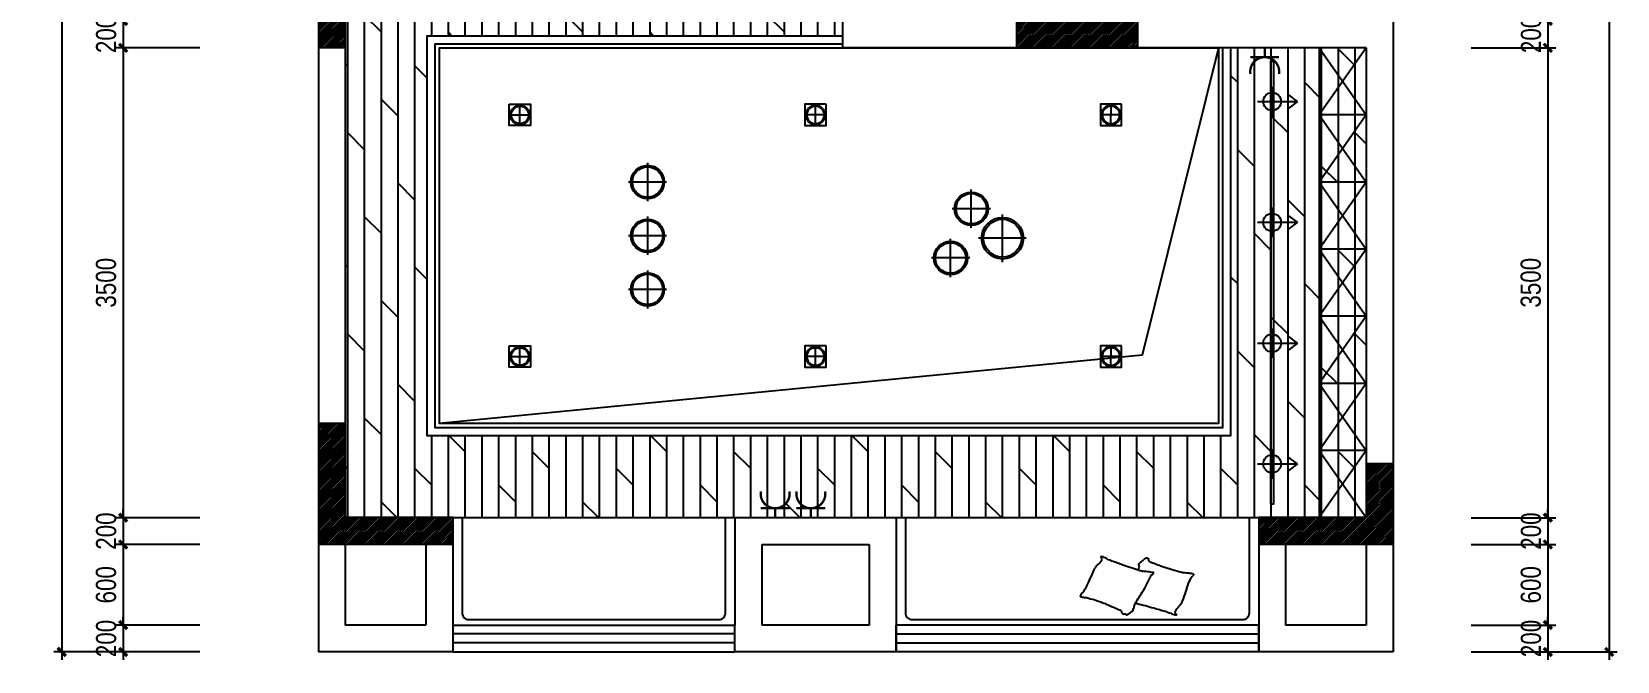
# Model space of a CAD drawing. Extents: x 160245 to 405305, y -111140 to 232735.
# Drawn here: x 268272 to 280076, y -54061 to -49371 of the extents above; entities that cross this region are included whole.
import ezdxf

# ---------------------------------------------------------------- set-up
doc = ezdxf.new("R2010")
doc.units = 0
doc.header["$LTSCALE"] = 10
doc.header["$MEASUREMENT"] = 0
doc.linetypes.add('DASH', pattern=[0.35, 0.25, -0.1])
doc.layers.get('Defpoints').update_dxf_attribs({"color": 229})
for name, color, linetype in [('C-ceiling 天花', 153, 'Continuous'), ('C-Light 灯具', 107, 'Continuous'), ('P-floorpat地面', 8, 'Continuous'), ('P-Furniture 家具', 153, 'Continuous'), ('P-Make furniture 固定制作', 154, 'Continuous'), ('P-O wall 原始墙体', 245, 'Continuous'), ('P-o 原建筑尺寸', 8, 'Continuous'), ('P-Stair 楼梯（原建筑设备）', 159, 'Continuous'), ('P-window 窗', 107, 'Continuous'), ('插座说明', 2, 'Continuous')]:
    doc.layers.add(name, color=color, linetype=linetype)
doc.styles.add('PDC DIM', font='PMingLiU-ExtB.ttf', dxfattribs={"width": 0.85})
doc.dimstyles.new('PDC-A2', dxfattribs={"dimscale": 0, "dimtxt": 2.5, "dimasz": 1, "dimexe": 1, "dimexo": 1, "dimgap": 0.7, "dimtad": 1, "dimdec": 0, "dimtxsty": 'PDC DIM', "dimblk": 'ARCHTICK', "dimcen": 1, "dimdle": 1, "dimclrd": 8, "dimclre": 8, "dimclrt": 9, "dimadec": 0, "dimazin": 0, "dimtfac": 1, "dimtdec": 0, "dimtix": 1, "dimtmove": 2, "dimatfit": 3, "dimldrblk": 'PDC A2 T R', "dimfxl": 10, "dimfxlon": 1, "dimarcsym": 0})
pattern_1 = [(45, (59491.276, 0), (-8.83883476, 8.83883476), [])]

# ---------------------------------------------------------------- blocks, each defined once
blk = doc.blocks.new('$WINLIB2D$00000001')
at = {"color": 0}
for points in [[(-0.5, 0.5), (-0.5, -0.5)], [(-0.5, 0.5), (0.5, 0.5)], [(0.5, -0.5), (0.5, 0.5)], [(0.5, 0.1667), (-0.5, 0.1667)], [(0.5, -0.1667), (-0.5, -0.1667)], [(-0.5, -0.5), (0.5, -0.5)]]:
    blk.add_lwpolyline(points, dxfattribs=at)
blk = doc.blocks.new('_ArchTick')
at = {"color": 0, "linetype": 'ByBlock', "const_width": 0.4}
blk.add_lwpolyline([(-0.5, -0.5), (0.5, 0.5)], dxfattribs=at)
blk = doc.blocks.new('*D1119')
at = {"layer": 'Defpoints', "color": 0, "transparency": 16777216}
for p in [(269583, -49291), (268953, -49491), (269583, -49491)]:
    blk.add_point(p, dxfattribs=at)
at = {"layer": 'P-o 原建筑尺寸', "color": 8, "lineweight": -2, "transparency": 16777216}
for p, q in [((269523, -49291), (268893, -49291)), ((268953, -49291), (268953, -49231)), ((268953, -49291), (268953, -49491)), ((269523, -49491), (268893, -49491)), ((268953, -49491), (268953, -49551))]:
    blk.add_line(p, q, dxfattribs=at)
at = {"layer": 'P-o 原建筑尺寸', "color": 8, "lineweight": -2, "transparency": 16777216, "xscale": 60, "yscale": 60, "zscale": 60}
for p, rotation in [((268953, -49291), 270), ((268953, -49491), 90)]:
    blk.add_blockref('_ArchTick', p, dxfattribs=dict(at, rotation=rotation))
at = {"layer": 'P-o 原建筑尺寸', "color": 9, "transparency": 16777216, "insert": (268827, -49391), "char_height": 150, "attachment_point": 5, "rotation": 90, "style": 'PDC DIM'}
blk.add_mtext('200', dxfattribs=at)
blk = doc.blocks.new('PDC A2 T R')
at = {"color": 0, "linetype": 'ByBlock'}
blk.add_line((0, 0), (-2, 0), dxfattribs=at)
for points in [[(-2.15, 0.89), (-1.49, 1.35), (-0.6, 0), (0, 0)], [(-2.15, -0.89), (-1.49, -1.35), (-0.6, 0), (0, 0)]]:
    blk.add_solid(points, dxfattribs=at)
blk = doc.blocks.new('*D1120')
at = {"layer": 'Defpoints', "color": 0, "transparency": 16777216}
for p in [(269583, -49491), (268953, -52991), (269583, -52991)]:
    blk.add_point(p, dxfattribs=at)
at = {"layer": 'P-o 原建筑尺寸', "color": 8, "lineweight": -2, "transparency": 16777216}
for p, q in [((268953, -49431), (268953, -53051)), ((269523, -49491), (268893, -49491)), ((269523, -52991), (268893, -52991))]:
    blk.add_line(p, q, dxfattribs=at)
at = {"layer": 'P-o 原建筑尺寸', "color": 8, "lineweight": -2, "transparency": 16777216, "xscale": 60, "yscale": 60, "zscale": 60}
for p, rotation in [((268953, -49491), 90), ((268953, -52991), 270)]:
    blk.add_blockref('_ArchTick', p, dxfattribs=dict(at, rotation=rotation))
at = {"layer": 'P-o 原建筑尺寸', "color": 9, "transparency": 16777216, "insert": (268826, -51241), "char_height": 150, "attachment_point": 5, "rotation": 90, "style": 'PDC DIM'}
blk.add_mtext('3500', dxfattribs=at)
blk = doc.blocks.new('*D1121')
at = {"layer": 'Defpoints', "color": 0, "transparency": 16777216}
for p in [(269583, -52991), (268953, -53191), (269583, -53191)]:
    blk.add_point(p, dxfattribs=at)
at = {"layer": 'P-o 原建筑尺寸', "color": 8, "lineweight": -2, "transparency": 16777216}
for p, q in [((269523, -52991), (268893, -52991)), ((268953, -52991), (268953, -52931)), ((268953, -52991), (268953, -53191)), ((269523, -53191), (268893, -53191)), ((268953, -53191), (268953, -53251))]:
    blk.add_line(p, q, dxfattribs=at)
at = {"layer": 'P-o 原建筑尺寸', "color": 8, "lineweight": -2, "transparency": 16777216, "xscale": 60, "yscale": 60, "zscale": 60}
for p, rotation in [((268953, -52991), 270), ((268953, -53191), 90)]:
    blk.add_blockref('_ArchTick', p, dxfattribs=dict(at, rotation=rotation))
at = {"layer": 'P-o 原建筑尺寸', "color": 9, "transparency": 16777216, "insert": (268827, -53091), "char_height": 150, "attachment_point": 5, "rotation": 90, "style": 'PDC DIM'}
blk.add_mtext('200', dxfattribs=at)
blk = doc.blocks.new('*D1122')
at = {"layer": 'Defpoints', "color": 0, "transparency": 16777216}
for p in [(269583, -53191), (268953, -53791), (269583, -53791)]:
    blk.add_point(p, dxfattribs=at)
at = {"layer": 'P-o 原建筑尺寸', "color": 8, "lineweight": -2, "transparency": 16777216}
for p, q in [((269523, -53191), (268893, -53191)), ((268953, -53131), (268953, -53851)), ((269523, -53791), (268893, -53791))]:
    blk.add_line(p, q, dxfattribs=at)
at = {"layer": 'P-o 原建筑尺寸', "color": 8, "lineweight": -2, "transparency": 16777216, "xscale": 60, "yscale": 60, "zscale": 60}
for p, rotation in [((268953, -53191), 90), ((268953, -53791), 270)]:
    blk.add_blockref('_ArchTick', p, dxfattribs=dict(at, rotation=rotation))
at = {"layer": 'P-o 原建筑尺寸', "color": 9, "transparency": 16777216, "insert": (268826, -53491), "char_height": 150, "attachment_point": 5, "rotation": 90, "style": 'PDC DIM'}
blk.add_mtext('600', dxfattribs=at)
blk = doc.blocks.new('*D1123')
at = {"layer": 'Defpoints', "color": 0, "transparency": 16777216}
for p in [(269583, -53791), (268953, -53991), (269583, -53991)]:
    blk.add_point(p, dxfattribs=at)
at = {"layer": 'P-o 原建筑尺寸', "color": 8, "lineweight": -2, "transparency": 16777216}
for p, q in [((269523, -53791), (268893, -53791)), ((268953, -53791), (268953, -53731)), ((268953, -53791), (268953, -53991)), ((269523, -53991), (268893, -53991)), ((268953, -53991), (268953, -54051))]:
    blk.add_line(p, q, dxfattribs=at)
at = {"layer": 'P-o 原建筑尺寸', "color": 8, "lineweight": -2, "transparency": 16777216, "xscale": 60, "yscale": 60, "zscale": 60}
for p, rotation in [((268953, -53791), 270), ((268953, -53991), 90)]:
    blk.add_blockref('_ArchTick', p, dxfattribs=dict(at, rotation=rotation))
at = {"layer": 'P-o 原建筑尺寸', "color": 9, "transparency": 16777216, "insert": (268827, -53891), "char_height": 150, "attachment_point": 5, "rotation": 90, "style": 'PDC DIM'}
blk.add_mtext('200', dxfattribs=at)
blk = doc.blocks.new('*D1124')
at = {"layer": 'Defpoints', "color": 0, "transparency": 16777216}
for p in [(269583, -43291), (268496, -53991), (269583, -53991)]:
    blk.add_point(p, dxfattribs=at)
at = {"layer": 'P-o 原建筑尺寸', "color": 8, "lineweight": -2, "transparency": 16777216}
for p, q in [((269096, -43291), (268436, -43291)), ((268496, -43231), (268496, -54051)), ((269096, -53991), (268436, -53991))]:
    blk.add_line(p, q, dxfattribs=at)
at = {"layer": 'P-o 原建筑尺寸', "color": 8, "lineweight": -2, "transparency": 16777216, "xscale": 60, "yscale": 60, "zscale": 60}
for p, rotation in [((268496, -43291), 90), ((268496, -53991), 270)]:
    blk.add_blockref('_ArchTick', p, dxfattribs=dict(at, rotation=rotation))
at = {"layer": 'P-o 原建筑尺寸', "color": 9, "transparency": 16777216, "insert": (268371, -48641), "char_height": 150, "attachment_point": 5, "rotation": 90, "style": 'PDC DIM'}
blk.add_mtext('10700', dxfattribs=at)
blk = doc.blocks.new('*D1128')
at = {"layer": 'Defpoints', "color": 0, "transparency": 16777216}
for p in [(278929, -49291), (278929, -49491), (279559, -49491)]:
    blk.add_point(p, dxfattribs=at)
at = {"layer": 'P-o 原建筑尺寸', "color": 8, "lineweight": -2, "transparency": 16777216}
for p, q in [((278989, -49291), (279619, -49291)), ((279559, -49291), (279559, -49231)), ((279559, -49291), (279559, -49491)), ((278989, -49491), (279619, -49491)), ((279559, -49491), (279559, -49551))]:
    blk.add_line(p, q, dxfattribs=at)
at = {"layer": 'P-o 原建筑尺寸', "color": 8, "lineweight": -2, "transparency": 16777216, "xscale": 60, "yscale": 60, "zscale": 60}
for p, rotation in [((279559, -49291), 270), ((279559, -49491), 90)]:
    blk.add_blockref('_ArchTick', p, dxfattribs=dict(at, rotation=rotation))
at = {"layer": 'P-o 原建筑尺寸', "color": 9, "transparency": 16777216, "insert": (279434, -49391), "char_height": 150, "attachment_point": 5, "rotation": 90, "style": 'PDC DIM'}
blk.add_mtext('200', dxfattribs=at)
blk = doc.blocks.new('*D1129')
at = {"layer": 'Defpoints', "color": 0, "transparency": 16777216}
for p in [(278929, -49491), (278929, -52991), (279559, -52991)]:
    blk.add_point(p, dxfattribs=at)
at = {"layer": 'P-o 原建筑尺寸', "color": 8, "lineweight": -2, "transparency": 16777216}
for p, q in [((279559, -49431), (279559, -53051)), ((278989, -49491), (279619, -49491)), ((278989, -52991), (279619, -52991))]:
    blk.add_line(p, q, dxfattribs=at)
at = {"layer": 'P-o 原建筑尺寸', "color": 8, "lineweight": -2, "transparency": 16777216, "xscale": 60, "yscale": 60, "zscale": 60}
for p, rotation in [((279559, -49491), 90), ((279559, -52991), 270)]:
    blk.add_blockref('_ArchTick', p, dxfattribs=dict(at, rotation=rotation))
at = {"layer": 'P-o 原建筑尺寸', "color": 9, "transparency": 16777216, "insert": (279432, -51241), "char_height": 150, "attachment_point": 5, "rotation": 90, "style": 'PDC DIM'}
blk.add_mtext('3500', dxfattribs=at)
blk = doc.blocks.new('*D1130')
at = {"layer": 'Defpoints', "color": 0, "transparency": 16777216}
for p in [(278929, -52991), (278929, -53191), (279559, -53191)]:
    blk.add_point(p, dxfattribs=at)
at = {"layer": 'P-o 原建筑尺寸', "color": 8, "lineweight": -2, "transparency": 16777216}
for p, q in [((278989, -52991), (279619, -52991)), ((279559, -52991), (279559, -52931)), ((279559, -52991), (279559, -53191)), ((278989, -53191), (279619, -53191)), ((279559, -53191), (279559, -53251))]:
    blk.add_line(p, q, dxfattribs=at)
at = {"layer": 'P-o 原建筑尺寸', "color": 8, "lineweight": -2, "transparency": 16777216, "xscale": 60, "yscale": 60, "zscale": 60}
for p, rotation in [((279559, -52991), 270), ((279559, -53191), 90)]:
    blk.add_blockref('_ArchTick', p, dxfattribs=dict(at, rotation=rotation))
at = {"layer": 'P-o 原建筑尺寸', "color": 9, "transparency": 16777216, "insert": (279434, -53091), "char_height": 150, "attachment_point": 5, "rotation": 90, "style": 'PDC DIM'}
blk.add_mtext('200', dxfattribs=at)
blk = doc.blocks.new('*D1131')
at = {"layer": 'Defpoints', "color": 0, "transparency": 16777216}
for p in [(278929, -53191), (278929, -53791), (279559, -53791)]:
    blk.add_point(p, dxfattribs=at)
at = {"layer": 'P-o 原建筑尺寸', "color": 8, "lineweight": -2, "transparency": 16777216}
for p, q in [((278989, -53191), (279619, -53191)), ((279559, -53131), (279559, -53851)), ((278989, -53791), (279619, -53791))]:
    blk.add_line(p, q, dxfattribs=at)
at = {"layer": 'P-o 原建筑尺寸', "color": 8, "lineweight": -2, "transparency": 16777216, "xscale": 60, "yscale": 60, "zscale": 60}
for p, rotation in [((279559, -53191), 90), ((279559, -53791), 270)]:
    blk.add_blockref('_ArchTick', p, dxfattribs=dict(at, rotation=rotation))
at = {"layer": 'P-o 原建筑尺寸', "color": 9, "transparency": 16777216, "insert": (279433, -53491), "char_height": 150, "attachment_point": 5, "rotation": 90, "style": 'PDC DIM'}
blk.add_mtext('600', dxfattribs=at)
blk = doc.blocks.new('*D1132')
at = {"layer": 'Defpoints', "color": 0, "transparency": 16777216}
for p in [(278929, -53791), (278929, -53991), (279559, -53991)]:
    blk.add_point(p, dxfattribs=at)
at = {"layer": 'P-o 原建筑尺寸', "color": 8, "lineweight": -2, "transparency": 16777216}
for p, q in [((278989, -53791), (279619, -53791)), ((279559, -53791), (279559, -53731)), ((279559, -53791), (279559, -53991)), ((278989, -53991), (279619, -53991)), ((279559, -53991), (279559, -54051))]:
    blk.add_line(p, q, dxfattribs=at)
at = {"layer": 'P-o 原建筑尺寸', "color": 8, "lineweight": -2, "transparency": 16777216, "xscale": 60, "yscale": 60, "zscale": 60}
for p, rotation in [((279559, -53791), 270), ((279559, -53991), 90)]:
    blk.add_blockref('_ArchTick', p, dxfattribs=dict(at, rotation=rotation))
at = {"layer": 'P-o 原建筑尺寸', "color": 9, "transparency": 16777216, "insert": (279434, -53891), "char_height": 150, "attachment_point": 5, "rotation": 90, "style": 'PDC DIM'}
blk.add_mtext('200', dxfattribs=at)
blk = doc.blocks.new('*D1133')
at = {"layer": 'Defpoints', "color": 0, "transparency": 16777216}
for p in [(278929, -43291), (278929, -53991), (280016, -53991)]:
    blk.add_point(p, dxfattribs=at)
at = {"layer": 'P-o 原建筑尺寸', "color": 8, "lineweight": -2, "transparency": 16777216}
for p, q in [((279416, -43291), (280076, -43291)), ((280016, -43231), (280016, -54051)), ((279416, -53991), (280076, -53991))]:
    blk.add_line(p, q, dxfattribs=at)
at = {"layer": 'P-o 原建筑尺寸', "color": 8, "lineweight": -2, "transparency": 16777216, "xscale": 60, "yscale": 60, "zscale": 60}
for p, rotation in [((280016, -43291), 90), ((280016, -53991), 270)]:
    blk.add_blockref('_ArchTick', p, dxfattribs=dict(at, rotation=rotation))
at = {"layer": 'P-o 原建筑尺寸', "color": 9, "transparency": 16777216, "insert": (279890, -48641), "char_height": 150, "attachment_point": 5, "rotation": 90, "style": 'PDC DIM'}
blk.add_mtext('10700', dxfattribs=at)
blk = doc.blocks.new('43')
for p, q in [((4141.59, 144.28), (4141.59, 147.61)), ((4142.81, 145.5), (4140.37, 145.5))]:
    blk.add_line(p, q)
for points in [[(4141.59, 147.61), (4140.99, 146.8)], [(4141.59, 147.61), (4142.19, 146.8)]]:
    blk.add_lwpolyline(points)
blk.add_circle((4141.59, 145.5), 0.744)
blk = doc.blocks.new('ccc')
at = {"const_width": 15}
for points in [[(382762, 218739), (382762, 218799)], [(382854, 218739), (382669, 218739)]]:
    blk.add_lwpolyline(points, dxfattribs=at)
blk.add_lwpolyline([(382671, 218631, -0.040743), (382669, 218646, -1), (382854, 218646, -0.040743), (382853, 218631, -0.040743)], format="xyb", dxfattribs=at)
blk = doc.blocks.new('ceiling light100')
for p, q in [((-26.4, 0), (26.4, 0)), ((0, -26.4), (0, 26.4))]:
    blk.add_line(p, q)
blk.add_lwpolyline([(-26.4, 26.4), (26.4, 26.4), (26.4, -26.4), (-26.4, -26.4)], close=True)
for radius in [24, 21.6]:
    blk.add_circle((0, 0), radius)
blk = doc.blocks.new('LIGHT-6')
for p, q in [((-123, 123), (-123, 509)), ((70, 316), (-316, 316)), ((192, -224), (192, 259)), ((-332, -375), (-332, 10)), ((433, 18), (-50, 18)), ((-139, -182), (-524, -182))]:
    blk.add_line(p, q)
for centre, radius in [((-123, 316), 169), ((-123, 316), 154), ((192, 18), 211), ((192, 18), 192), ((-332, -182), 169), ((-332, -182), 154)]:
    blk.add_circle(centre, radius)

msp = doc.modelspace()

# ---------------------------------------------------------------- hatches: boundary and pattern name
at = {"layer": 'P-floorpat地面'}
h = msp.add_hatch(dxfattribs=at)
h.set_pattern_fill('DOLMIT', color=250, scale=500, angle=90)
edge = h.paths.add_edge_path()
edge.add_arc((273806.9, -44875), 416.4, 196.1226, 343.8774)
edge.add_line((274206.9, -44990.6), (274306.9, -44990.6))
edge.add_line((274306.9, -44990.6), (274306.9, -45390.6))
edge.add_line((274306.9, -45390.6), (274506.9, -45390.6))
edge.add_line((274506.9, -45390.6), (274506.9, -43490.6))
edge.add_line((274506.9, -43490.6), (278206.9, -43490.6))
edge.add_line((278206.9, -43490.6), (278206.9, -46290.6))
edge.add_line((278206.9, -46290.6), (274506.9, -46290.6))
edge.add_line((274506.9, -46290.6), (274506.9, -46190.6))
edge.add_line((274506.9, -46190.6), (274306.9, -46190.6))
edge.add_line((274306.9, -46190.6), (274306.9, -46490.6))
edge.add_line((274306.9, -46490.6), (274576.9, -46490.6))
edge.add_line((274576.9, -46490.6), (274576.9, -47290.6))
edge.add_line((274576.9, -47290.6), (274456.9, -47290.6))
edge.add_line((274456.9, -47290.6), (274456.9, -48490.6))
edge.add_line((274456.9, -48490.6), (274796.9, -48490.6))
edge.add_line((274796.9, -48490.6), (274796.9, -49290.6))
edge.add_line((274796.9, -49290.6), (274306.9, -49290.6))
edge.add_line((274306.9, -49290.6), (274306.9, -49400.6))
edge.add_line((274306.9, -49400.6), (271216.9, -49400.6))
edge.add_line((271216.9, -49400.6), (271216.9, -52380.6))
edge.add_line((271216.9, -52380.6), (277196.9, -52380.6))
edge.add_line((277196.9, -52380.6), (277196.9, -49490.6))
edge.add_line((277196.9, -49490.6), (278206.9, -49490.6))
edge.add_line((278206.9, -49490.6), (278206.9, -52990.6))
edge.add_line((278206.9, -52990.6), (270606.9, -52990.6))
edge.add_line((270606.9, -52990.6), (270606.9, -46690.6))
edge.add_line((270606.9, -46690.6), (271006.9, -46690.6))
edge.add_line((271006.9, -46690.6), (271006.9, -46490.6))
edge.add_line((271006.9, -46490.6), (273356.9, -46490.6))
edge.add_line((273356.9, -46490.6), (273356.9, -45490.6))
edge.add_line((273356.9, -45490.6), (272956.9, -45490.6))
edge.add_line((272956.9, -45490.6), (272956.9, -44990.6))
edge.add_line((272956.9, -44990.6), (273406.9, -44990.6))
at = {"layer": 'P-O wall 原始墙体'}
h = msp.add_hatch(dxfattribs=at)
h.set_pattern_fill('ANSI31', color=256, scale=100, style=0)
h.set_pattern_definition(pattern_1)
h.paths.add_polyline_path([(270406.9, -49490.6), (270606.9, -49490.6), (270606.9, -48590.6), (270406.9, -48590.6)])
h = msp.add_hatch(dxfattribs=at)
h.set_pattern_fill('ANSI31', color=256, scale=100, style=0)
h.set_pattern_definition(pattern_1)
h.paths.add_polyline_path([(275606.9, -49290.6), (275606.9, -49490.6), (276406.9, -49490.6), (276506.9, -49490.6), (276506.9, -49290.6), (276306.9, -49290.6)])
h = msp.add_hatch(dxfattribs=at)
h.set_pattern_fill('ANSI31', color=256, scale=100, style=0)
h.set_pattern_definition(pattern_1)
h.paths.add_polyline_path([(270606.9, -52990.6), (270606.9, -52290.6), (270406.9, -52290.6), (270406.9, -53090.6), (270406.9, -53190.6), (271406.9, -53190.6), (271406.9, -52990.6)])
h = msp.add_hatch(dxfattribs=at)
h.set_pattern_fill('ANSI31', color=256, scale=100, style=0)
h.set_pattern_definition(pattern_1)
h.paths.add_polyline_path([(278206.9, -52990.6), (277406.9, -52990.6), (277406.9, -53190.6), (278406.9, -53190.6), (278406.9, -53090.6), (278406.9, -52590.6), (278206.9, -52590.6)])

# ---------------------------------------------------------------- linework, layer by layer
at = {"layer": 'C-ceiling 天花', "color": 250, "linetype": 'DASH'}
msp.add_lwpolyline([(271306.9, -49490.6), (277106.9, -49490.6), (277106.9, -52290.6), (271306.9, -52290.6)], close=True, dxfattribs=at)
at = {"layer": 'C-Light 灯具'}
msp.add_lwpolyline([(277496.9, -49590.6), (277516.9, -49590.6), (277516.9, -52890.6), (277496.9, -52890.6)], close=True, dxfattribs=at)
for points in [[(272856.9, -50348.5), (272856.9, -50632.8)], [(272999, -50490.6), (272714.8, -50490.6)], [(272856.9, -50748.5), (272856.9, -51032.8)], [(272999, -50890.6), (272714.8, -50890.6)], [(272856.9, -51148.5), (272856.9, -51432.8)], [(272999, -51290.6), (272714.8, -51290.6)]]:
    msp.add_lwpolyline(points, dxfattribs=at)
for centre, radius in [((272856.9, -50490.6), 124.4), ((272856.9, -50490.6), 113.1), ((272856.9, -50890.6), 124.4), ((272856.9, -50890.6), 113.1), ((272856.9, -51290.6), 124.4), ((272856.9, -51290.6), 113.1)]:
    msp.add_circle(centre, radius, dxfattribs=at)
at = {"layer": 'P-Furniture 家具'}
for points in [[(271476.9, -52990.6), (271476.9, -53700.6, 0.4142136), (271526.9, -53750.6), (273386.9, -53750.6, 0.4142136), (273436.9, -53700.6), (273436.9, -52990.6)], [(274776.9, -52990.6), (274776.9, -53700.6, 0.4142136), (274826.9, -53750.6), (277286.9, -53750.6, 0.4142136), (277336.9, -53700.6), (277336.9, -52990.6)]]:
    msp.add_lwpolyline(points, format="xyb", dxfattribs=at)
at = {"layer": 'P-Furniture 家具', "color": 8}
msp.add_lwpolyline([(276099.8, -53545.8, 0.1013919), (276082, -53564.9, -0.223768), (276076.3, -53575.3, -0.2555795), (276079, -53579.2, -0.0815627), (276093.6, -53584.2, -0.0718052), (276110, -53585.3, 0.0699853), (276126.8, -53586.5, 0.0354599), (276182.8, -53600.5, 0.0294323), (276247, -53624.4, 0.0015539), (276277.9, -53637.9, -0.00152), (276309.4, -53651.7, -0.0047351), (276342.1, -53665.6, 0.0038205), (276382.7, -53682.7, 0.2960011), (276401.2, -53709.8, -0.6497743), (276421.1, -53718.3, -0.0231899), (276425.7, -53714.9, 0.0288001), (276429.5, -53712.2, 0.0057267), (276436.3, -53708, -0.0043581), (276445.1, -53702.4, -0.027528), (276462.6, -53690, -0.0462142), (276471.7, -53681.4, -0.1941211), (276475.6, -53668.3, 0.1337189), (276478.5, -53649.2, 0.011505), (276496.3, -53615.3, 0.0088818), (276521.6, -53572.3, 0.0124257), (276557.3, -53517.6, -0.0336124), (276569.4, -53496.9), (276591.5, -53451.8), (276608.6, -53417.1, 0.2243411), (276622.5, -53406.4, -0.7227715), (276622.7, -53399.4, -0.103513), (276619.1, -53399, 0.0534647), (276612.1, -53398.8, 0.0301093), (276590, -53395, -0.0314365), (276568.8, -53391.5, -0.05324), (276554.3, -53391.2, 0.0551795), (276540.3, -53390.8, 0.056271), (276516, -53385.6, 0.0108003), (276395.2, -53344.4, 0.0045599), (276313.8, -53314.2, 0.0112502), (276281.2, -53301.1, 0.069394), (276264, -53291, -0.0797563), (276248.8, -53282.5, -0.1063995), (276234.9, -53279.9, -0.3286421), (276230.8, -53282.4, -0.2995468), (276232.6, -53287.7, 0.1899166), (276237.2, -53295.1, 0.0335175), (276237.6, -53303.3, 0.0756271), (276236.8, -53307, 0.0534886), (276233.4, -53313, 0.0178379), (276220.2, -53329.8, 0.0383936), (276201.9, -53348.2, -0.0595291), (276190.8, -53360.4, -0.0359426), (276178.7, -53380.6, -0.011245), (276147.8, -53447.9, -0.0062027), (276135.1, -53478.9, 0.0107832), (276127.6, -53496.6, 0.0194848), (276122.3, -53506.9, 0.0050616)], format="xyb", close=True, dxfattribs=at)
at = {"layer": 'P-Furniture 家具', "color": 8, "extrusion": (0, 0, -1)}
for centre, major_axis, ratio, start_param, end_param in [((276536, -53341.8), (21.7, 0), 0.8333333, 2.9243854, 3.6913311), ((276471.9, -53353.6), (44, 0), 0.8333333, -0.2172073, 0.3145142), ((276580.9, -53364.7), (74.3, 0), 0.8333333, 3.6913311, 3.8760564), ((276680.8, -53439.9), (208.9, 0), 0.8333333, 3.8760564, 3.9861405), ((276963.1, -53704.8), (634.1, 0), 0.8333333, 3.9861405, 4.0035727), ((276311.3, -53071.3), (367.2, 0), 0.8333333, 0.8390736, 0.86198), ((276527.7, -53272.1), (43.4, 0), 0.8333333, 0.7239052, 0.8390736), ((276610.3, -53333), (66.9, 0), 0.8333333, 3.8654979, 3.958241), ((276572.9, -53299.8), (12.2, 0), 0.8333333, 3.958241, 6.2631072), ((276619.5, -53299), (34.4, 0), 0.8333333, 1.9703782, 3.1215146), ((277762.9, -51042.9), (2973.3, 0), 0.8333333, 1.9550964, 1.9703782), ((275922.5, -54835.2), (1935.6, 0), 0.8333333, -1.1864963, -1.1675559), ((274383.4, -57841.6), (5857.8, 0), 0.8333333, -1.1675559, -1.1614759), ((275595.8, -53116.1), (965.2, 0), 0.8333333, 0.3145142, 0.3376302), ((278945.3, -49078.5), (5604.8, 0), 0.8333333, 1.9739011, 1.9801168), ((276981.6, -52915.9), (598.7, 0), 0.8333333, 1.8562057, 1.9739011), ((276929.2, -53064.6), (412.8, 0), 0.8333333, 1.7144254, 1.8562057), ((276878.8, -53355.1), (60.5, 0), 0.8333333, 1.4349399, 1.7144254), ((279271.1, -54239.4), (2407.5, -701), 0.4711085, 3.1643109, 3.2273122), ((276894.8, -53452.5), (57.5, 0), 0.8333333, 4.5765325, 4.8632613), ((276968, -53466.4), (72.5, 0), 0.8333333, 3.5244707, 3.9286571), ((276896.1, -53445.4), (48.9, 0), 0.8333333, -1.419924, -1.0943937), ((276905.4, -53414.2), (16.1, 0), 0.8333333, -0.0935015, 0.7870645), ((276915.9, -53413.3), (5.57, 0), 0.8333333, -1.0943937, -0.0935015), ((275006.8, -53122.7), (1922.9, 0), 0.8333333, 0.2663816, 0.3113597), ((275335.5, -53197.4), (1582.2, 0), 0.8333333, 0.2415711, 0.2663816), ((276468.6, -53719.5), (111.9, 0), 0.8333333, -1.383407, -1.2809239), ((275637.6, -56041.2), (3019.2, 0), 0.8333333, -1.2809239, -1.2377243), ((275025.8, -57514.9), (4890.5, 0), 0.8333333, -1.2377243, -1.2194848), ((276432.2, -54317.2), (803.6, 0), 0.8333333, -1.2194848, -1.1744858), ((276713, -53757.9), (76, 0), 0.8333333, -1.1744858, -0.8973543), ((276800.3, -53693.8), (14.7, 0), 0.8333333, 3.0939693, 3.3959029), ((276859.6, -53691.4), (74, 0), 0.8333333, 2.9599494, 3.0939693), ((276822.7, -53698.6), (37.8, 0), 0.8333333, 3.3959029, 3.6096538), ((276800.2, -53700.5), (13.6, 0), 0.8333333, 2.2092234, 2.9599494), ((277090.5, -53811.5), (337.9, 0), 0.8333333, 3.6096538, 3.6809977), ((276960.3, -53746.5), (186.2, 0), 0.8333333, 3.6809977, 3.8344966), ((276757.3, -53606), (77.8, 0), 0.8333333, 0.4550683, 0.6929039), ((276657.7, -53565.4), (188.7, 0), 0.8333333, 0.3113597, 0.4550683), ((276796.5, -53670.7), (57.7, 0), 0.8333333, 1.9258872, 2.2442384), ((276788.2, -53689.4), (33.8, 0), 0.8333333, 1.5018845, 1.9258872), ((276790.2, -53714), (4.26, 0), 0.8333333, 0.2317945, 1.5018845), ((276788.5, -53713.7), (6.04, 0), 0.8333333, -0.9323693, 0.2317945)]:
    msp.add_ellipse(centre, major_axis=major_axis, ratio=ratio, start_param=start_param, end_param=end_param, dxfattribs=at)
at = {"layer": 'P-Make furniture 固定制作'}
for p, q in [((277856.9, -49490.6), (277856.9, -52990.6)), ((277856.9, -49490.6), (278206.9, -49990.6)), ((278206.9, -49490.6), (277856.9, -49990.6)), ((278206.9, -49990.6), (277856.9, -49990.6)), ((277856.9, -49990.6), (278206.9, -50490.6)), ((278206.9, -49990.6), (277856.9, -50490.6)), ((278206.9, -50490.6), (277856.9, -50490.6)), ((277856.9, -50490.6), (278206.9, -50990.6)), ((278206.9, -50490.6), (277856.9, -50990.6)), ((278206.9, -50990.6), (277856.9, -50990.6)), ((277856.9, -50990.6), (278206.9, -51490.6)), ((278206.9, -50990.6), (277856.9, -51490.6)), ((278206.9, -51490.6), (277856.9, -51490.6)), ((277856.9, -51490.6), (278206.9, -51990.6)), ((278206.9, -51490.6), (277856.9, -51990.6)), ((278206.9, -51990.6), (277856.9, -51990.6)), ((277856.9, -51990.6), (278206.9, -52490.6)), ((278206.9, -51990.6), (277856.9, -52490.6)), ((278206.9, -52490.6), (277856.9, -52490.6)), ((277856.9, -52490.6), (278206.9, -52990.6)), ((278206.9, -52490.6), (277856.9, -52990.6))]:
    msp.add_line(p, q, dxfattribs=at)
at = {"layer": 'P-O wall 原始墙体'}
for p, q in [((270406.9, -46590.6), (270406.9, -53090.6)), ((270606.9, -46690.6), (270606.9, -52990.6)), ((278406.9, -48990.6), (278406.9, -49390.6)), ((274306.9, -49290.6), (274306.9, -49490.6)), ((275606.9, -49490.6), (275606.9, -49290.6)), ((276506.9, -49490.6), (276506.9, -49290.6)), ((278406.9, -49390.6), (278406.9, -53090.6)), ((270606.9, -49490.6), (270406.9, -49490.6)), ((276406.9, -49490.6), (274306.9, -49490.6)), ((277906.9, -49490.6), (276406.9, -49490.6)), ((278206.9, -49490.6), (277906.9, -49490.6)), ((278206.9, -49490.6), (278206.9, -52990.6)), ((270606.9, -52290.6), (270406.9, -52290.6)), ((278406.9, -52590.6), (278206.9, -52590.6)), ((271406.9, -52990.6), (270606.9, -52990.6)), ((271406.9, -52990.6), (271406.9, -53790.6)), ((273506.9, -52990.6), (273506.9, -53790.6)), ((273506.9, -52990.6), (274706.9, -52990.6)), ((274706.9, -52990.6), (274706.9, -53790.6)), ((278206.9, -52990.6), (277406.9, -52990.6)), ((277406.9, -52990.6), (277406.9, -53990.6)), ((270406.9, -53090.6), (270406.9, -53990.6)), ((278406.9, -53090.6), (278406.9, -53990.6)), ((271406.9, -53190.6), (270406.9, -53190.6)), ((270606.9, -53190.6), (270606.9, -53790.6)), ((271206.9, -53190.6), (271206.9, -53790.6)), ((273706.9, -53190.6), (273706.9, -53790.6)), ((273706.9, -53190.6), (274506.9, -53190.6)), ((274506.9, -53190.6), (274506.9, -53790.6)), ((278406.9, -53190.6), (277406.9, -53190.6)), ((277606.9, -53190.6), (277606.9, -53790.6)), ((278206.9, -53190.6), (278206.9, -53790.6)), ((271206.9, -53790.6), (270606.9, -53790.6)), ((271406.9, -53790.6), (271406.9, -53990.6)), ((273506.9, -53990.6), (273506.9, -53790.6)), ((274506.9, -53790.6), (273706.9, -53790.6)), ((274706.9, -53790.6), (274706.9, -53990.6)), ((277406.9, -53990.6), (277406.9, -53790.6)), ((277406.9, -53790.6), (277406.9, -53990.6)), ((278206.9, -53790.6), (277606.9, -53790.6)), ((271306.9, -53990.6), (270406.9, -53990.6)), ((271406.9, -53990.6), (271306.9, -53990.6)), ((273606.9, -53990.6), (273506.9, -53990.6)), ((274606.9, -53990.6), (273606.9, -53990.6)), ((274706.9, -53990.6), (274606.9, -53990.6)), ((278406.9, -53990.6), (277406.9, -53990.6))]:
    msp.add_line(p, q, dxfattribs=at)
at = {"layer": 'P-Stair 楼梯（原建筑设备）'}
for points in [[(277196.9, -49490.6), (277196.9, -52380.6), (271216.9, -52380.6), (271216.9, -49400.6), (274306.9, -49400.6)], [(277136.9, -49490.6), (277136.9, -52320.6), (271276.9, -52320.6), (271276.9, -49460.6), (274306.9, -49460.6)], [(277106.9, -49490.6), (277106.9, -52290.6), (271306.9, -52290.6), (271306.9, -49490.6), (274306.9, -49490.6)], [(277106.9, -49490.6), (276538.5, -51781.4), (271306.9, -52290.6)]]:
    msp.add_lwpolyline(points, dxfattribs=at)
at = {"layer": 'P-window 窗'}
for p, q in [((271406.9, -52990.6), (273506.9, -52990.6)), ((274706.9, -52990.6), (277406.9, -52990.6))]:
    msp.add_line(p, q, dxfattribs=at)

# ---------------------------------------------------------------- block references
at = {"layer": 'C-Light 灯具'}
for name, p, xscale, yscale, zscale, rotation in [('43', (264411.6, 322852.4), 90, 90, 90, 270), ('ceiling light100', (271906.9, -49990.6), 3.00000018821085, 3.000000188257559, 3.000000188254501, 0.02029783337702021), ('ceiling light100', (274106.9, -49990.6), -3.00000018821085, 3.000000188257559, 3.000000188254501, 359.979702166623), ('ceiling light100', (276306.9, -49990.6), -3.00000018821085, 3.000000188257559, 3.000000188254501, 359.979702166623), ('43', (264411.6, 321952.4), 90, 90, 90, 270), ('43', (264411.6, 321052.4), 90, 90, 90, 270), ('ceiling light100', (271906.9, -51790.6), 3.00000018821085, 3.000000188257559, 3.000000188254501, 0.02029783337702021), ('ceiling light100', (274106.9, -51790.6), -3.00000018821085, 3.000000188257559, 3.000000188254501, 359.979702166623), ('ceiling light100', (276306.9, -51790.6), -3.00000018821085, 3.000000188257559, 3.000000188254501, 359.979702166623), ('43', (264411.6, 320152.4), 90, 90, 90, 270)]:
    msp.add_blockref(name, p, dxfattribs=dict(at, xscale=xscale, yscale=yscale, zscale=zscale, rotation=rotation))
at = {"layer": 'C-Light 灯具', "color": 4, "xscale": 0.7365008267743178, "yscale": 0.7365008267743178, "zscale": 0.7365008267743178}
msp.add_blockref('LIGHT-6', (275357.5, -50922.3), dxfattribs=at)
at = {"layer": 'P-window 窗', "xscale": 2100, "yscale": 200, "zscale": -2100}
msp.add_blockref('$WINLIB2D$00000001', (272456.9, -53890.6), dxfattribs=at)
at = {"layer": 'P-window 窗', "extrusion": (0, 0, -1), "xscale": 2700, "yscale": 200, "zscale": -2700}
msp.add_blockref('$WINLIB2D$00000001', (-276056.9, -53890.6), dxfattribs=at)
at = {"layer": '插座说明', "linetype": 'ByBlock', "xscale": 1.164240001126018, "yscale": 1.164240001126018, "zscale": 1.164240001126018}
msp.add_blockref('ccc', (-168175.2, -304224.6), dxfattribs=at)
at = {"layer": '插座说明', "linetype": 'ByBlock', "xscale": 1.164240001126018, "yscale": 1.164240001126018, "zscale": 1.164240001126018, "rotation": 180}
for p in [(719432.9, 201743.4), (719699, 201743.4)]:
    msp.add_blockref('ccc', p, dxfattribs=at)

# ---------------------------------------------------------------- dimensions: what is measured, and where the dimension line sits
at = {"layer": 'P-o 原建筑尺寸'}
for base, p1, p2, picture, middle in [((268496.2, -53990.6), (269583.5, -43290.6), (269583.5, -53990.6), '*D1124', (268370.7, -48640.6)), ((280015.9, -53990.6), (278928.6, -43290.6), (278928.6, -53990.6), '*D1133', (279890.4, -48640.6)), ((268952.7, -49490.6), (269583.5, -49290.6), (269583.5, -49490.6), '*D1119', (268827.2, -49390.6)), ((279559.4, -49490.6), (278928.6, -49290.6), (278928.6, -49490.6), '*D1128', (279433.9, -49390.6)), ((268952.7, -52990.6), (269583.5, -49490.6), (269583.5, -52990.6), '*D1120', (268825.8, -51240.6)), ((279559.4, -52990.6), (278928.6, -49490.6), (278928.6, -52990.6), '*D1129', (279432.5, -51240.6)), ((268952.7, -53190.6), (269583.5, -52990.6), (269583.5, -53190.6), '*D1121', (268827.2, -53090.6)), ((279559.4, -53190.6), (278928.6, -52990.6), (278928.6, -53190.6), '*D1130', (279433.9, -53090.6)), ((268952.7, -53790.6), (269583.5, -53190.6), (269583.5, -53790.6), '*D1122', (268826.2, -53490.6)), ((279559.4, -53790.6), (278928.6, -53190.6), (278928.6, -53790.6), '*D1131', (279432.9, -53490.6)), ((268952.7, -53990.6), (269583.5, -53790.6), (269583.5, -53990.6), '*D1123', (268827.2, -53890.6)), ((279559.4, -53990.6), (278928.6, -53790.6), (278928.6, -53990.6), '*D1132', (279433.9, -53890.6))]:
    dim = msp.add_linear_dim(base=base, p1=p1, p2=p2, angle=90, dimstyle='PDC-A2', override={"dimscale": 60}, dxfattribs=at)
    dim.commit()
    dim.dimension.update_dxf_attribs({"geometry": picture, "text_midpoint": middle})

doc.saveas('drawing.dxf')
